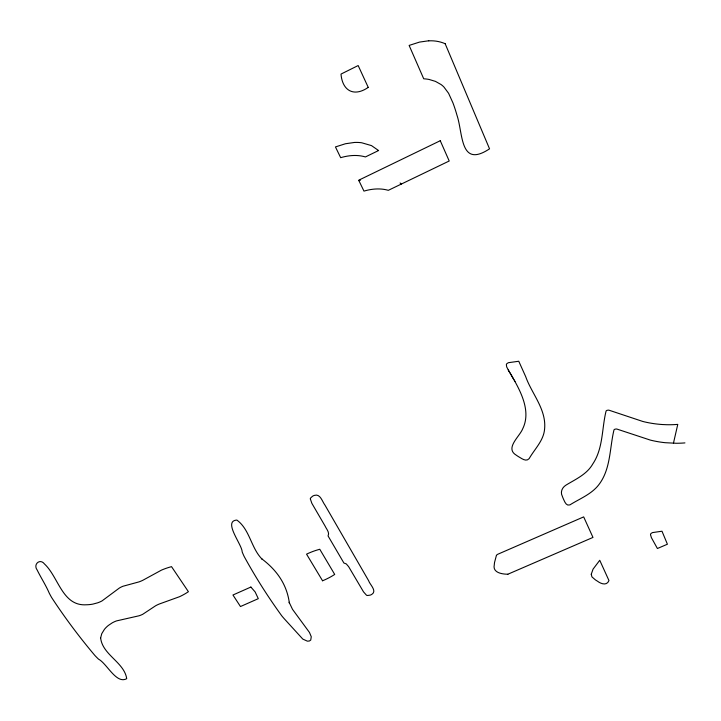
<?xml version="1.0" encoding="UTF-8"?>
<svg xmlns="http://www.w3.org/2000/svg" width="721" height="721" viewBox="0 0 721 721"><rect width="100%" height="100%" fill="white"/><g stroke="black" fill="none" stroke-linecap="round" stroke-linejoin="round"><path stroke-width="1.08" d="M673.45 443.226L677.767 424.39A102.815 83.248 -32 0 1 666.555 424.714L662.121 424.516A120.831 98.065 -32.8 0 1 642.772 421.452L608.776 410.123L607.19 410.294A2.163 1.757 -26.5 0 0 606.1 410.988C601.72 428.373 603.351 448.192 592.815 463.909C586.975 474.274 575.764 479.168 566.084 485.062C562.101 487.423 560.055 492.164 562.371 496.381A63.935 50.668 -24.8 0 0 563.227 498.553C564.516 501.167 565.994 506.349 569.887 504.898C579.179 499.04 589.976 494.867 597.394 486.468C610.966 470.678 609.416 448.66 614.004 429.842A2.145 1.73 -26.1 0 1 615.094 429.148L616.662 428.986L650.288 440.08A121.777 98.101 -32.2 0 0 665.104 442.694L676.046 443.262A100.949 81.094 -31.3 0 0 684.95 442.901M496.408 555.431L494.552 562.416A61.258 47.766 -19.9 0 0 494.3 564.705C492.317 572.726 502.041 574.213 507.908 574.213M507.999 574.168L592.977 537.424L583.677 516.885L497.923 554.197A2.803 2.217 -18 0 0 496.436 555.431M358.914 180.674L360.5 180.079M428.761 40.773L419.523 42.088L409.131 45.423L423.723 78.805A39.421 36.735 -39.9 0 1 429.112 79.463L435.457 81.383L441.045 84.528A27.209 25.343 -41.7 0 1 443.938 87.034L448.588 93.297L452.959 102.914A169.21 161.495 -17.5 0 1 457.006 115.342C463.179 133.791 459.809 168.543 489.541 148.832L445.19 43.792M400.11 182.954L401.318 184.071M262.354 559.424C251.007 548.33 249.944 529.484 236.858 520.066C222.564 520.986 242.184 544.661 242.175 551.925A139.144 114.567 -13.1 0 0 244.167 556.486C255.712 577.521 267.734 596.447 281.794 615.878A136.386 109.989 -13.6 0 0 284.993 619.564L302.82 639.103L307.371 641.158L309.327 641.014L310.742 640.077L311.265 636.733L309.471 632.461L292.528 609.362L289.103 602.206M261.471 558.604C276.594 569.914 286.913 584.19 289.382 603.243M509.621 372.297L510.008 372.946M510.405 373.622L510.819 374.325M509.242 371.657L511.297 375.127M508.882 371.045L509.423 371.964M511.243 375.037L514.947 381.508M511.676 375.776L513.974 379.769M508.999 371.243L506.692 366.926L506.358 364.628A2.208 1.875 -24.5 0 1 506.989 363.555L508.422 362.69L518.76 361.248L525.69 376.632C531.71 393.729 546.509 409.321 544.598 429.004C543.688 440.612 534.631 448.994 529.151 458.619C526.06 462.251 521.481 458.286 518.426 456.618A65.89 54.336 -24.9 0 1 516.281 455.185C504.646 448.291 519.607 436.602 522.644 428.905C530.611 412.908 522.455 394.982 514.506 380.706M508.206 369.873L508.593 370.54M428.752 40.854A38.664 36.041 -45.9 0 1 445.217 43.729M100.643 637.905C102.355 654.839 124.318 662.293 126.707 678.668C116.333 684.553 106.924 663.491 98.516 659.147A136.593 109.25 -4.2 0 1 94.947 655.551C79.382 637.112 64.818 617.672 51.606 597.484A139.586 113.594 -2.6 0 1 49.19 593.023C45.765 585.046 40.98 577.791 37.168 570.023C32.86 564.363 40.043 557.937 44.576 564.065C58.635 577.206 62.348 606.361 86.394 604.775A30.642 24.424 1.5 0 0 92.865 604.108L97.614 602.837A27.038 21.522 1.4 0 0 102.058 600.89L119.298 588.084A22.252 17.637 -0.9 0 1 122.994 586.245L138.946 581.901A29.39 23.739 -0.2 0 0 143.055 580.162L161.468 570.122A61.7 48.794 -3.6 0 1 168.768 567.445L171.526 566.643L188.415 591.707L186.135 593.167A63.827 51.813 -1.1 0 1 179.538 596.7L159.521 603.928A28.353 22.297 -2.9 0 0 155.565 605.802L142.758 614.274A22.288 17.692 -0.8 0 1 138.937 615.806L116.505 620.907A26.154 20.377 -1.1 0 0 112.152 622.899L108.384 625.431A29.57 23.009 -1.2 0 0 104.392 629.397L101.76 633.678L100.643 637.905M650.495 534.603L651.387 537.632L657.408 548.51L667.412 544.22L661.995 531.224L652.55 532.576L651.207 533.333A2.037 1.568 -23.8 0 0 650.567 534.252L650.495 534.603M310.336 498.914L311.851 503.312L324.964 525.834C326.262 528.89 329.948 532.495 328.064 535.946L343.899 563.02L346.278 563.912L348.622 566.634L363.528 591.878L366.466 595.195A3.055 2.424 -11.8 0 0 367.539 595.492L370.116 595.14A7.201 5.723 -11.8 0 0 371.82 594.374C377.317 590.905 369.828 584.605 368.629 580.702L324.973 505.133C322.26 501.654 320.376 493.407 314.41 495.39A7.525 6.255 -10.1 0 0 312.608 496.183L310.688 497.914A3.208 2.668 -10 0 0 310.336 498.914M591.256 574.231L591.914 576.854L595.348 579.837A61.88 47.649 -23.2 0 0 597.303 581.081C600.791 583.749 606.74 586.155 608.966 580.567L599.746 560.289L593.068 569.13L591.256 574.231M368.242 87.394C354.074 97.209 342.412 90.981 340.997 74.083L358.166 65.548L368.242 87.394M378.579 150.536L365.43 156.935C357.355 154.546 348.667 155.303 340.673 157.683L335.445 146.931L345.458 143.749L354.417 142.461A39.168 36.744 -25.7 0 1 361.69 142.767L371.468 145.597L378.579 150.536M440.261 140.721L358.697 180.223L363.961 191.11C371.82 188.785 380.364 188.019 388.322 190.326L449.21 160.999L440.261 140.721M250.872 587.056L232.955 595.005L240.472 606.541L258.298 598.664L255.126 591.914L250.872 587.056M322.557 580.775L306.551 554.152A62.294 49.479 -10.3 0 1 319.782 549.267L334.706 574.439A64.34 52.732 -8.8 0 1 322.557 580.775"/></g></svg>
